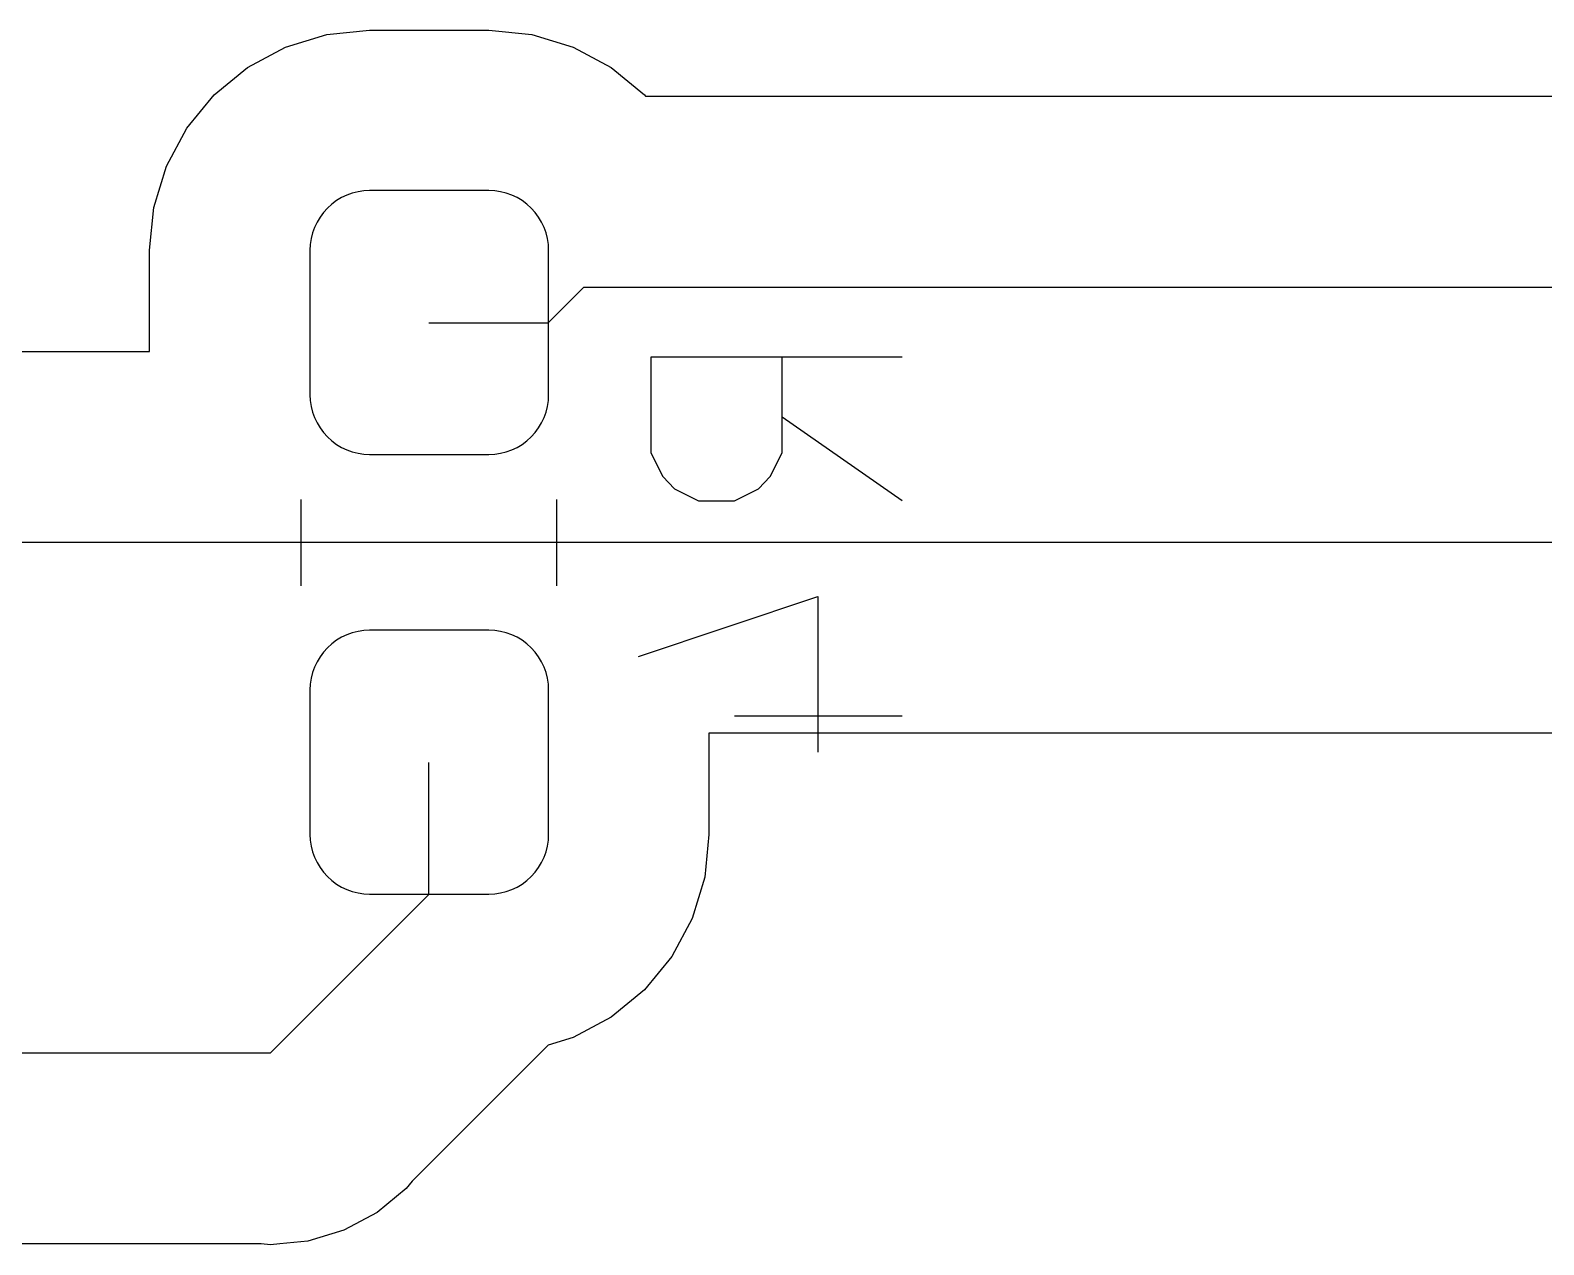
# Model space of a CAD drawing. Extents: x 169 to 33241, y 66 to 35500.
# Drawn here: x 18720 to 21091, y 6799 to 8702 of the extents above; entities that cross this region are included whole.
import ezdxf

# ---------------------------------------------------------------- set-up
doc = ezdxf.new("R2010")
doc.units = 0

msp = doc.modelspace()

# ---------------------------------------------------------------- linework, layer by layer
at = {"layer": 'Layer 1'}
for p, q in [((19119.5, 8676.15), (19184.2, 8695.77)), ((19184.2, 8695.77), (19251.4, 8702.39)), ((19251.4, 8702.39), (19438.4, 8702.39)), ((19438.4, 8702.39), (19505.7, 8695.77)), ((19505.7, 8695.77), (19570.4, 8676.15)), ((19059.9, 8644.3), (19119.5, 8676.15)), ((19570.4, 8676.15), (19630, 8644.3)), ((19007.7, 8601.43), (19059.9, 8644.3)), ((19630, 8644.3), (19682.2, 8601.43)), ((18964.8, 8549.19), (19007.7, 8601.43)), ((19682.2, 8601.43), (19684, 8599.21)), ((19684, 8599.21), (29421, 8599.21)), ((18933, 8489.59), (18964.8, 8549.19)), ((18913.3, 8424.93), (18933, 8489.59)), ((19215.7, 8444.06), (19207.4, 8440.14)), ((19215.7, 8444.06), (19207.4, 8440.14)), ((19224.3, 8447.15), (19215.7, 8444.06)), ((19224.3, 8447.15), (19215.7, 8444.06)), ((19233.2, 8449.38), (19224.3, 8447.15)), ((19233.2, 8449.38), (19224.3, 8447.15)), ((19242.3, 8450.73), (19233.2, 8449.38)), ((19242.3, 8450.73), (19233.2, 8449.38)), ((19251.4, 8451.18), (19242.3, 8450.73)), ((19251.4, 8451.18), (19242.3, 8450.73)), ((19438.4, 8451.18), (19251.4, 8451.18)), ((19438.4, 8451.18), (19251.4, 8451.18)), ((19447.6, 8450.73), (19438.4, 8451.18)), ((19447.6, 8450.73), (19438.4, 8451.18)), ((19456.7, 8449.38), (19447.6, 8450.73)), ((19456.7, 8449.38), (19447.6, 8450.73)), ((19465.6, 8447.15), (19456.7, 8449.38)), ((19465.6, 8447.15), (19456.7, 8449.38)), ((19474.2, 8444.06), (19465.6, 8447.15)), ((19474.2, 8444.06), (19465.6, 8447.15)), ((19482.5, 8440.14), (19474.2, 8444.06)), ((19482.5, 8440.14), (19474.2, 8444.06)), ((18906.7, 8357.68), (18913.3, 8424.93)), ((19185.3, 8423.79), (19179.2, 8417)), ((19185.3, 8423.79), (19179.2, 8417)), ((19192.1, 8429.96), (19185.3, 8423.79)), ((19192.1, 8429.96), (19185.3, 8423.79)), ((19199.5, 8435.42), (19192.1, 8429.96)), ((19199.5, 8435.42), (19192.1, 8429.96)), ((19207.4, 8440.14), (19199.5, 8435.42)), ((19207.4, 8440.14), (19199.5, 8435.42)), ((19490.4, 8435.42), (19482.5, 8440.14)), ((19490.4, 8435.42), (19482.5, 8440.14)), ((19497.8, 8429.96), (19490.4, 8435.42)), ((19497.8, 8429.96), (19490.4, 8435.42)), ((19504.6, 8423.79), (19497.8, 8429.96)), ((19504.6, 8423.79), (19497.8, 8429.96)), ((19510.7, 8417), (19504.6, 8423.79)), ((19510.7, 8417), (19504.6, 8423.79)), ((19169, 8401.75), (19165, 8393.46)), ((19169, 8401.75), (19165, 8393.46)), ((19173.7, 8409.63), (19169, 8401.75)), ((19173.7, 8409.63), (19169, 8401.75)), ((19179.2, 8417), (19173.7, 8409.63)), ((19179.2, 8417), (19173.7, 8409.63)), ((19516.2, 8409.63), (19510.7, 8417)), ((19516.2, 8409.63), (19510.7, 8417)), ((19520.9, 8401.75), (19516.2, 8409.63)), ((19520.9, 8401.75), (19516.2, 8409.63)), ((19524.8, 8393.46), (19520.9, 8401.75)), ((19524.8, 8393.46), (19520.9, 8401.75)), ((19159.7, 8375.92), (19158.4, 8366.84)), ((19159.7, 8375.92), (19158.4, 8366.84)), ((19162, 8384.82), (19159.7, 8375.92)), ((19162, 8384.82), (19159.7, 8375.92)), ((19165, 8393.46), (19162, 8384.82)), ((19165, 8393.46), (19162, 8384.82)), ((19527.9, 8384.82), (19524.8, 8393.46)), ((19527.9, 8384.82), (19524.8, 8393.46)), ((19530.1, 8375.92), (19527.9, 8384.82)), ((19530.1, 8375.92), (19527.9, 8384.82)), ((19531.5, 8366.84), (19530.1, 8375.92)), ((19531.5, 8366.84), (19530.1, 8375.92)), ((18906.7, 8199.21), (18906.7, 8357.68)), ((19158.4, 8366.84), (19157.9, 8357.68)), ((19158.4, 8366.84), (19157.9, 8357.68)), ((19157.9, 8357.68), (19157.9, 8131.3)), ((19157.9, 8357.68), (19157.9, 8131.3)), ((19531.9, 8357.68), (19531.5, 8366.84)), ((19531.9, 8357.68), (19531.5, 8366.84)), ((19531.9, 8131.3), (19531.9, 8357.68)), ((19531.9, 8131.3), (19531.9, 8357.68)), ((19531, 8244), (19587, 8300)), ((19587, 8300), (29544, 8300)), ((19344, 8244), (19531, 8244)), ((17977.6, 8199.21), (18906.7, 8199.21)), ((20086, 8190), (19692, 8190)), ((19692, 8190), (19692, 8040)), ((19898, 8040), (19898, 8190)), ((19157.9, 8131.3), (19158.4, 8122.13)), ((19157.9, 8131.3), (19158.4, 8122.13)), ((19158.4, 8122.13), (19159.7, 8113.06)), ((19158.4, 8122.13), (19159.7, 8113.06)), ((19159.7, 8113.06), (19162, 8104.16)), ((19159.7, 8113.06), (19162, 8104.16)), ((19527.9, 8104.16), (19530.1, 8113.06)), ((19527.9, 8104.16), (19530.1, 8113.06)), ((19530.1, 8113.06), (19531.5, 8122.13)), ((19530.1, 8113.06), (19531.5, 8122.13)), ((19531.5, 8122.13), (19531.9, 8131.3)), ((19531.5, 8122.13), (19531.9, 8131.3)), ((19162, 8104.16), (19165, 8095.52)), ((19162, 8104.16), (19165, 8095.52)), ((19165, 8095.52), (19169, 8087.22)), ((19165, 8095.52), (19169, 8087.22)), ((19520.9, 8087.22), (19524.8, 8095.52)), ((19520.9, 8087.22), (19524.8, 8095.52)), ((19524.8, 8095.52), (19527.9, 8104.16)), ((19524.8, 8095.52), (19527.9, 8104.16)), ((20086, 7965), (19898, 8096)), ((19169, 8087.22), (19173.7, 8079.35)), ((19169, 8087.22), (19173.7, 8079.35)), ((19173.7, 8079.35), (19179.2, 8071.98)), ((19173.7, 8079.35), (19179.2, 8071.98)), ((19179.2, 8071.98), (19185.3, 8065.18)), ((19179.2, 8071.98), (19185.3, 8065.18)), ((19185.3, 8065.18), (19192.1, 8059.02)), ((19185.3, 8065.18), (19192.1, 8059.02)), ((19497.8, 8059.02), (19504.6, 8065.18)), ((19497.8, 8059.02), (19504.6, 8065.18)), ((19504.6, 8065.18), (19510.7, 8071.98)), ((19504.6, 8065.18), (19510.7, 8071.98)), ((19510.7, 8071.98), (19516.2, 8079.35)), ((19510.7, 8071.98), (19516.2, 8079.35)), ((19516.2, 8079.35), (19520.9, 8087.22)), ((19516.2, 8079.35), (19520.9, 8087.22)), ((19192.1, 8059.02), (19199.5, 8053.55)), ((19192.1, 8059.02), (19199.5, 8053.55)), ((19199.5, 8053.55), (19207.4, 8048.84)), ((19199.5, 8053.55), (19207.4, 8048.84)), ((19207.4, 8048.84), (19215.7, 8044.91)), ((19207.4, 8048.84), (19215.7, 8044.91)), ((19215.7, 8044.91), (19224.3, 8041.82)), ((19215.7, 8044.91), (19224.3, 8041.82)), ((19224.3, 8041.82), (19233.2, 8039.59)), ((19224.3, 8041.82), (19233.2, 8039.59)), ((19456.7, 8039.59), (19465.6, 8041.82)), ((19456.7, 8039.59), (19465.6, 8041.82)), ((19465.6, 8041.82), (19474.2, 8044.91)), ((19465.6, 8041.82), (19474.2, 8044.91)), ((19474.2, 8044.91), (19482.5, 8048.84)), ((19474.2, 8044.91), (19482.5, 8048.84)), ((19482.5, 8048.84), (19490.4, 8053.55)), ((19482.5, 8048.84), (19490.4, 8053.55)), ((19490.4, 8053.55), (19497.8, 8059.02)), ((19490.4, 8053.55), (19497.8, 8059.02)), ((19233.2, 8039.59), (19242.3, 8038.25)), ((19233.2, 8039.59), (19242.3, 8038.25)), ((19242.3, 8038.25), (19251.4, 8037.8)), ((19242.3, 8038.25), (19251.4, 8037.8)), ((19251.4, 8037.8), (19438.4, 8037.8)), ((19251.4, 8037.8), (19438.4, 8037.8)), ((19438.4, 8037.8), (19447.6, 8038.25)), ((19438.4, 8037.8), (19447.6, 8038.25)), ((19447.6, 8038.25), (19456.7, 8039.59)), ((19447.6, 8038.25), (19456.7, 8039.59)), ((19692, 8040), (19711, 8003)), ((19879, 8003), (19898, 8040)), ((19711, 8003), (19729, 7984)), ((19861, 7984), (19879, 8003)), ((19729, 7984), (19767, 7965)), ((19823, 7965), (19861, 7984)), ((19144, 7832), (19144, 7967)), ((19545, 7832), (19545, 7967)), ((19767, 7965), (19823, 7965)), ((17589, 7900), (29844, 7900)), ((19673, 7721), (19954, 7815)), ((19954, 7815), (19954, 7571)), ((19224.3, 7758.18), (19215.7, 7755.09)), ((19224.3, 7758.18), (19215.7, 7755.09)), ((19233.2, 7760.41), (19224.3, 7758.18)), ((19233.2, 7760.41), (19224.3, 7758.18)), ((19242.3, 7761.75), (19233.2, 7760.41)), ((19242.3, 7761.75), (19233.2, 7760.41)), ((19251.4, 7762.2), (19242.3, 7761.75)), ((19251.4, 7762.2), (19242.3, 7761.75)), ((19438.4, 7762.2), (19251.4, 7762.2)), ((19438.4, 7762.2), (19251.4, 7762.2)), ((19447.6, 7761.75), (19438.4, 7762.2)), ((19447.6, 7761.75), (19438.4, 7762.2)), ((19456.7, 7760.41), (19447.6, 7761.75)), ((19456.7, 7760.41), (19447.6, 7761.75)), ((19465.6, 7758.18), (19456.7, 7760.41)), ((19465.6, 7758.18), (19456.7, 7760.41)), ((19474.2, 7755.09), (19465.6, 7758.18)), ((19474.2, 7755.09), (19465.6, 7758.18)), ((19185.3, 7734.82), (19179.2, 7728.02)), ((19185.3, 7734.82), (19179.2, 7728.02)), ((19192.1, 7740.98), (19185.3, 7734.82)), ((19192.1, 7740.98), (19185.3, 7734.82)), ((19199.5, 7746.45), (19192.1, 7740.98)), ((19199.5, 7746.45), (19192.1, 7740.98)), ((19207.4, 7751.16), (19199.5, 7746.45)), ((19207.4, 7751.16), (19199.5, 7746.45)), ((19215.7, 7755.09), (19207.4, 7751.16)), ((19215.7, 7755.09), (19207.4, 7751.16)), ((19482.5, 7751.16), (19474.2, 7755.09)), ((19482.5, 7751.16), (19474.2, 7755.09)), ((19490.4, 7746.45), (19482.5, 7751.16)), ((19490.4, 7746.45), (19482.5, 7751.16)), ((19497.8, 7740.98), (19490.4, 7746.45)), ((19497.8, 7740.98), (19490.4, 7746.45)), ((19504.6, 7734.82), (19497.8, 7740.98)), ((19504.6, 7734.82), (19497.8, 7740.98)), ((19510.7, 7728.02), (19504.6, 7734.82)), ((19510.7, 7728.02), (19504.6, 7734.82)), ((19169, 7712.78), (19165, 7704.48)), ((19169, 7712.78), (19165, 7704.48)), ((19173.7, 7720.65), (19169, 7712.78)), ((19173.7, 7720.65), (19169, 7712.78)), ((19179.2, 7728.02), (19173.7, 7720.65)), ((19179.2, 7728.02), (19173.7, 7720.65)), ((19516.2, 7720.65), (19510.7, 7728.02)), ((19516.2, 7720.65), (19510.7, 7728.02)), ((19520.9, 7712.78), (19516.2, 7720.65)), ((19520.9, 7712.78), (19516.2, 7720.65)), ((19524.8, 7704.48), (19520.9, 7712.78)), ((19524.8, 7704.48), (19520.9, 7712.78)), ((19159.7, 7686.94), (19158.4, 7677.87)), ((19159.7, 7686.94), (19158.4, 7677.87)), ((19162, 7695.84), (19159.7, 7686.94)), ((19162, 7695.84), (19159.7, 7686.94)), ((19165, 7704.48), (19162, 7695.84)), ((19165, 7704.48), (19162, 7695.84)), ((19527.9, 7695.84), (19524.8, 7704.48)), ((19527.9, 7695.84), (19524.8, 7704.48)), ((19530.1, 7686.94), (19527.9, 7695.84)), ((19530.1, 7686.94), (19527.9, 7695.84)), ((19531.5, 7677.87), (19530.1, 7686.94)), ((19531.5, 7677.87), (19530.1, 7686.94)), ((19158.4, 7677.87), (19157.9, 7668.7)), ((19158.4, 7677.87), (19157.9, 7668.7)), ((19157.9, 7668.7), (19157.9, 7442.32)), ((19157.9, 7668.7), (19157.9, 7442.32)), ((19531.9, 7668.7), (19531.5, 7677.87)), ((19531.9, 7668.7), (19531.5, 7677.87)), ((19531.9, 7442.32), (19531.9, 7668.7)), ((19531.9, 7442.32), (19531.9, 7668.7)), ((19823, 7628), (20086, 7628)), ((29830.2, 7600.79), (19783.2, 7600.79)), ((19783.2, 7600.79), (19783.2, 7442.32)), ((19344, 7348), (19344, 7555)), ((19157.9, 7442.32), (19158.4, 7433.16)), ((19157.9, 7442.32), (19158.4, 7433.16)), ((19158.4, 7433.16), (19159.7, 7424.08)), ((19158.4, 7433.16), (19159.7, 7424.08)), ((19159.7, 7424.08), (19162, 7415.18)), ((19159.7, 7424.08), (19162, 7415.18)), ((19527.9, 7415.18), (19530.1, 7424.08)), ((19527.9, 7415.18), (19530.1, 7424.08)), ((19530.1, 7424.08), (19531.5, 7433.16)), ((19530.1, 7424.08), (19531.5, 7433.16)), ((19531.5, 7433.16), (19531.9, 7442.32)), ((19531.5, 7433.16), (19531.9, 7442.32)), ((19783.2, 7442.32), (19776.5, 7375.07)), ((19162, 7415.18), (19165, 7406.54)), ((19162, 7415.18), (19165, 7406.54)), ((19165, 7406.54), (19169, 7398.25)), ((19165, 7406.54), (19169, 7398.25)), ((19520.9, 7398.25), (19524.8, 7406.54)), ((19520.9, 7398.25), (19524.8, 7406.54)), ((19524.8, 7406.54), (19527.9, 7415.18)), ((19524.8, 7406.54), (19527.9, 7415.18)), ((19169, 7398.25), (19173.7, 7390.37)), ((19169, 7398.25), (19173.7, 7390.37)), ((19173.7, 7390.37), (19179.2, 7383)), ((19173.7, 7390.37), (19179.2, 7383)), ((19179.2, 7383), (19185.3, 7376.21)), ((19179.2, 7383), (19185.3, 7376.21)), ((19504.6, 7376.21), (19510.7, 7383)), ((19504.6, 7376.21), (19510.7, 7383)), ((19510.7, 7383), (19516.2, 7390.37)), ((19510.7, 7383), (19516.2, 7390.37)), ((19516.2, 7390.37), (19520.9, 7398.25)), ((19516.2, 7390.37), (19520.9, 7398.25)), ((19185.3, 7376.21), (19192.1, 7370.04)), ((19185.3, 7376.21), (19192.1, 7370.04)), ((19192.1, 7370.04), (19199.5, 7364.58)), ((19192.1, 7370.04), (19199.5, 7364.58)), ((19199.5, 7364.58), (19207.4, 7359.86)), ((19199.5, 7364.58), (19207.4, 7359.86)), ((19207.4, 7359.86), (19215.7, 7355.94)), ((19207.4, 7359.86), (19215.7, 7355.94)), ((19215.7, 7355.94), (19224.3, 7352.85)), ((19215.7, 7355.94), (19224.3, 7352.85)), ((19224.3, 7352.85), (19233.2, 7350.62)), ((19224.3, 7352.85), (19233.2, 7350.62)), ((19456.7, 7350.62), (19465.6, 7352.85)), ((19456.7, 7350.62), (19465.6, 7352.85)), ((19465.6, 7352.85), (19474.2, 7355.94)), ((19465.6, 7352.85), (19474.2, 7355.94)), ((19474.2, 7355.94), (19482.5, 7359.86)), ((19474.2, 7355.94), (19482.5, 7359.86)), ((19482.5, 7359.86), (19490.4, 7364.58)), ((19482.5, 7359.86), (19490.4, 7364.58)), ((19490.4, 7364.58), (19497.8, 7370.04)), ((19490.4, 7364.58), (19497.8, 7370.04)), ((19497.8, 7370.04), (19504.6, 7376.21)), ((19497.8, 7370.04), (19504.6, 7376.21)), ((19776.5, 7375.07), (19756.9, 7310.41)), ((19096, 7100), (19344, 7348)), ((19233.2, 7350.62), (19242.3, 7349.27)), ((19233.2, 7350.62), (19242.3, 7349.27)), ((19242.3, 7349.27), (19251.4, 7348.82)), ((19242.3, 7349.27), (19251.4, 7348.82)), ((19251.4, 7348.82), (19438.4, 7348.82)), ((19251.4, 7348.82), (19438.4, 7348.82)), ((19438.4, 7348.82), (19447.6, 7349.27)), ((19438.4, 7348.82), (19447.6, 7349.27)), ((19447.6, 7349.27), (19456.7, 7350.62)), ((19447.6, 7349.27), (19456.7, 7350.62)), ((19756.9, 7310.41), (19725.1, 7250.81)), ((19725.1, 7250.81), (19682.2, 7198.57)), ((19682.2, 7198.57), (19630, 7155.7)), ((19630, 7155.7), (19570.4, 7123.85)), ((19570.4, 7123.85), (19531.3, 7111.99)), ((18186, 7100), (19096, 7100)), ((19531.3, 7111.99), (19318.1, 6898.82)), ((19308.7, 6887.4), (19263.2, 6850.01)), ((19318.1, 6898.82), (19308.7, 6887.4)), ((19263.2, 6850.01), (19211.2, 6822.23)), ((19211.2, 6822.23), (19154.8, 6805.12)), ((19081.4, 6800.79), (18646.2, 6800.79)), ((19096.1, 6799.34), (19081.4, 6800.79)), ((19110.8, 6800.79), (19096.1, 6799.34)), ((19154.8, 6805.12), (19110.8, 6800.79)), ((19110.8, 6800.79), (19110.8, 6800.79))]:
    msp.add_line(p, q, dxfattribs=at)

doc.saveas('drawing.dxf')
